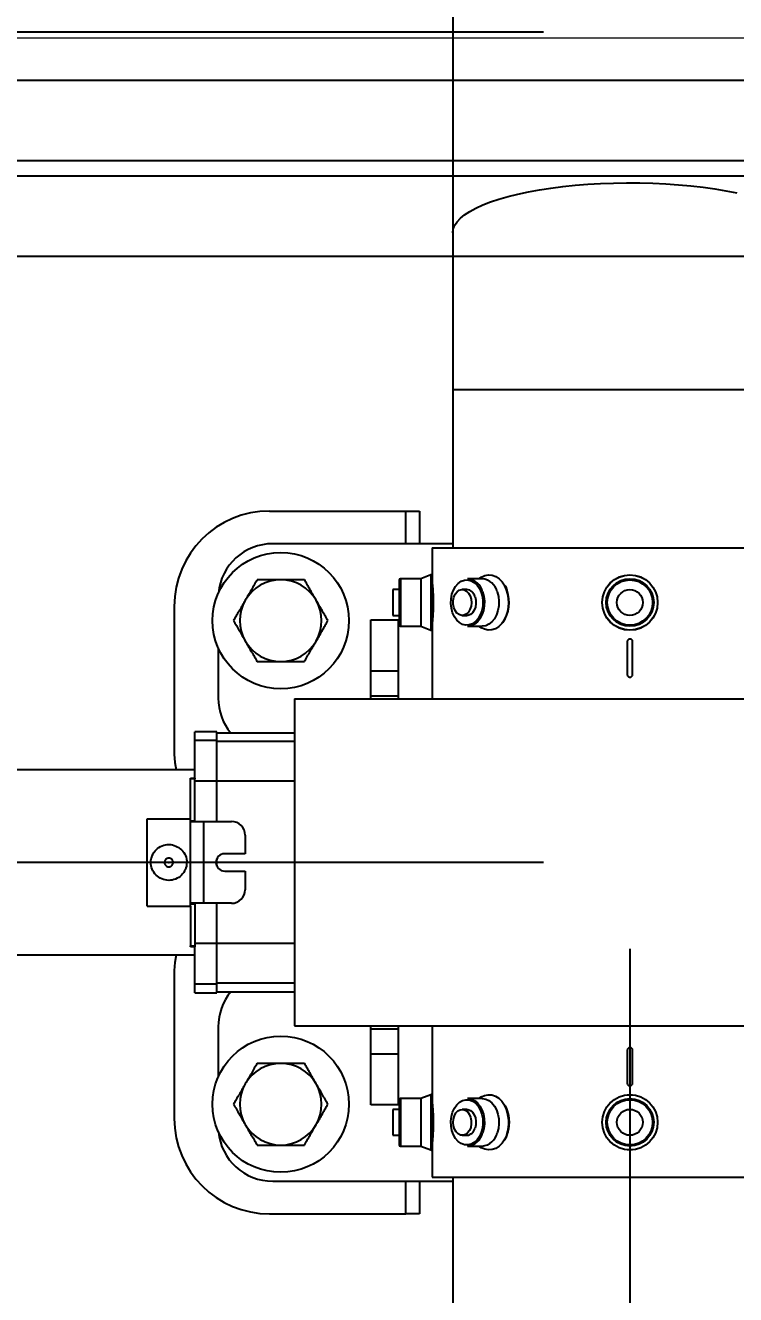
# Model space of a CAD drawing. Header units: inches. Extents: x -1851 to 6314, y -1304 to 4687.
# Drawn here: x -19.91 to -9.66, y 2788.16 to 2806.51 of the extents above; entities that cross this region are included whole.
import ezdxf

# ---------------------------------------------------------------- set-up
doc = ezdxf.new("R2010")
doc.units = ezdxf.units.IN
doc.header["$MEASUREMENT"] = 0
for name, color, linetype in [('DC FEEEDERS', 1, 'Continuous'), ('G-ANNO-DIMS', 1, 'Continuous'), ('WIRE MANAGEMENT', 4, 'Continuous')]:
    doc.layers.add(name, color=color, linetype=linetype)
doc.styles.add('NEI-A', font='arial.ttf')
doc.dimstyles.new('NEI-A', dxfattribs={"dimtxt": 0.1, "dimasz": 0.125, "dimexe": 0.0625, "dimexo": 0.0625, "dimgap": 0.0625, "dimtad": 0, "dimtih": 1, "dimtoh": 1, "dimdec": 4, "dimzin": 3, "dimdsep": 46, "dimlunit": 4, "dimtxsty": 'NEI-A', "dimcen": 0, "dimadec": 0, "dimazin": 0, "dimtfac": 0.75, "dimtdec": 4, "dimtofl": 0, "dimtmove": 0, "dimatfit": 3, "dimfxl": 1, "dimfrac": 1, "dimtolj": 1, "dimtzin": 0, "dimarcsym": 0})

# ---------------------------------------------------------------- blocks, each defined once
blk = doc.blocks.new('2.4.20_7-7_Mid Plan View')
at = {"color": 7, "linetype": 'Continuous', "lineweight": 25}
for p, q in [((-0.03397500142454746, 0.4109999872744083), (-0.03397500142454746, 0.1595000065863132)), ((0.03397500142455101, 0.1595000065863132), (0.03397500142455101, 0.4109999872744083)), ((-0.01600000075995922, 0.1771000064909458), (-0.01600000075995922, 0.1611000038683414)), ((-0.01600000075995922, 0.1771000064909458), (0.01600000075996277, 0.1771000064909458)), ((0.01600000075996277, 0.1771000064909458), (0.01600000075996277, 0.1611000038683414)), ((-0.03968627005815506, 0.1671250052750111), (-0.09399999678134918, 0.1671250052750111)), ((0.09399999678134918, 0.1671250052750111), (0.03968627005815506, 0.1671250052750111)), ((-0.0478999987244606, 0.1595000065863132), (-0.0478999987244606, 0.1515000052750111)), ((-0.0478999987244606, 0.1595000065863132), (-0.04471850395202637, 0.1595000065863132)), ((-0.04471850395202637, 0.1515000052750111), (-0.04471850395202637, 0.1595000065863132)), ((-0.04471850395202637, 0.1595000065863132), (-0.03095000050961616, 0.1595000065863132)), ((-0.03095000050961616, 0.1595000065863132), (-0.03095000050961616, 0.1611000038683414)), ((-0.03095000050961616, 0.1611000038683414), (-0.03065804205834866, 0.1611000038683414)), ((-0.03065804205834866, 0.1595000065863132), (-0.03095000050961616, 0.1595000065863132)), ((-0.03065804205834866, 0.1611000038683414), (-0.03065804205834866, 0.1595000065863132)), ((-0.01600000075995922, 0.1611000038683414), (-0.03065804205834866, 0.1611000038683414)), ((-0.01529195811599493, 0.1595000065863132), (-0.03065804205834866, 0.1595000065863132)), ((-0.02979999966919422, 0.1515000052750111), (-0.02979999966919422, 0.1595000065863132)), ((-0.01600000075995922, 0.1611000038683414), (0.01600000075996277, 0.1611000038683414)), ((-0.01529195811599493, 0.1595000065863132), (-0.01529195811599493, 0.1611000038683414)), ((-0.01499999966472387, 0.1595000065863132), (-0.01529195811599493, 0.1595000065863132)), ((-0.01499999966472387, 0.1562999971210957), (-0.01499999966472387, 0.1611000038683414)), ((0.01499999966472387, 0.1611000038683414), (0.01499999966472387, 0.1562999971210957)), ((0.01529195811599493, 0.1595000065863132), (0.01499999966472387, 0.1595000065863132)), ((0.01529195811599493, 0.1611000038683414), (0.01529195811599493, 0.1595000065863132)), ((0.01529195811599493, 0.1595000065863132), (0.03065804205834866, 0.1595000065863132)), ((0.01600000075996277, 0.1611000038683414), (0.03065804205834866, 0.1611000038683414)), ((0.02979999966919422, 0.1515000052750111), (0.02979999966919422, 0.1595000065863132)), ((0.03065804205834866, 0.1595000065863132), (0.03065804205834866, 0.1611000038683414)), ((0.03065804205834866, 0.1611000038683414), (0.03095000050961971, 0.1611000038683414)), ((0.03095000050961971, 0.1595000065863132), (0.03065804205834866, 0.1595000065863132)), ((0.03095000050961971, 0.1611000038683414), (0.03095000050961971, 0.1595000065863132)), ((0.03095000050961971, 0.1595000065863132), (0.04471850395202637, 0.1595000065863132)), ((0.04471850395202637, 0.1515000052750111), (0.04471850395202637, 0.1595000065863132)), ((0.04471850395202637, 0.1595000065863132), (0.04789999872446415, 0.1595000065863132)), ((0.04789999872446415, 0.1515000052750111), (0.04789999872446415, 0.1595000065863132)), ((-0.01499999966472387, 0.1562999971210957), (0.01499999966472387, 0.1562999971210957)), ((-0.01499999966472387, 0.146100003272295), (-0.01499999966472387, 0.1562999971210957)), ((0.01499999966472387, 0.1562999971210957), (0.01499999966472387, 0.146100003272295)), ((-0.06033629179000854, 0.1509999968111515), (-0.07883548736572266, 0.1509999968111515)), ((-0.0478999987244606, 0.1515000052750111), (-0.04471850395202637, 0.1515000052750111)), ((-0.0474999994039571, 0.1515000052750111), (-0.0474999994039571, 0.1229999996721745)), ((-0.04471850395202637, 0.1515000052750111), (-0.02979999966919422, 0.1515000052750111)), ((-0.02979999966919422, 0.1515000052750111), (-0.01499999966472387, 0.1515000052750111)), ((-0.02978809550404549, 0.1229999996721745), (-0.02978809550404549, 0.1515000052750111)), ((-0.001352774910632348, 0.1515000052750111), (0.001352774910628796, 0.1515000052750111)), ((0.01499999966472387, 0.1515000052750111), (0.02979999966919422, 0.1515000052750111)), ((0.02978809550404549, 0.1229999996721745), (0.02978809550404549, 0.1515000052750111)), ((0.02979999966919422, 0.1515000052750111), (0.04471850395202637, 0.1515000052750111)), ((0.04471850395202637, 0.1515000052750111), (0.04789999872446415, 0.1515000052750111)), ((0.04749999940395355, 0.1229999996721745), (0.04749999940395355, 0.1515000052750111)), ((0.07883548736572266, 0.1509999968111515), (0.06033629179000854, 0.1509999968111515)), ((-0.003199999919161201, 0.1486000008881092), (-0.003199999919161201, 0.1411000080406666)), ((0.003199999919164753, 0.1411000080406666), (0.003199999919164753, 0.1486000008881092)), ((-0.003199999919161201, 0.1411000080406666), (-0.009999999776482582, 0.1411000080406666)), ((0.009999999776482582, 0.1411000080406666), (0.003199999919164753, 0.1411000080406666)), ((-0.1289999932050705, 0.1321250088512897), (-0.1289999932050705, 0.08212500438094139)), ((-0.1169999986886978, 0.1310000009834766), (-0.1169999986886978, 0.06500000134110451)), ((0.1169999986886978, 0.06500000134110451), (0.1169999986886978, 0.1310000009834766)), ((0.1289999932050705, 0.1321250088512897), (0.1289999932050705, 0.08212500438094139)), ((0.05999999865889549, 0.1229999996721745), (-0.05999999865889549, 0.1229999996721745)), ((-0.05999999865889549, 0.1229999996721745), (-0.05999999865889549, -0.1229999996721745)), ((0.05999999865889549, 0.1229999996721745), (0.05999999865889549, -0.1229999996721745)), ((-0.0890041515231097, 0.08500000461935997), (-0.0890041515231097, 0.0950000025331974)), ((-0.0890041515231097, 0.0950000025331974), (-0.070210300385952, 0.0950000025331974)), ((-0.070210300385952, 0.0950000025331974), (-0.070210300385952, 0.08500000461935997)), ((-0.070210300385952, 0.0950000025331974), (-0.0612061470746994, 0.0950000025331974)), ((-0.0612061470746994, 0.08500000461935997), (-0.0612061470746994, 0.0950000025331974)), ((-0.0612061470746994, 0.0950000025331974), (-0.05999999865889549, 0.0950000025331974)), ((0.05999999865889549, 0.0950000025331974), (0.06120614707470295, 0.0950000025331974)), ((0.06120614707470295, 0.0950000025331974), (0.06120614707470295, 0.08500000461935997)), ((0.06120614707470295, 0.0950000025331974), (0.070210300385952, 0.0950000025331974)), ((0.070210300385952, 0.08500000461935997), (0.070210300385952, 0.0950000025331974)), ((0.070210300385952, 0.0950000025331974), (0.08900415152311325, 0.0950000025331974)), ((0.08900415152311325, 0.0950000025331974), (0.08900415152311325, 0.08500000461935997)), ((-0.1041174978017807, 0.08416812494397163), (-0.1041174978017807, 0.07662812992930412)), ((-0.09913524240255356, 0.08456500247120857), (-0.1037206277251244, 0.08456500247120857)), ((-0.1001551002263987, 0.08697500452399254), (-0.1001551002263987, 0.08456500247120857)), ((-0.0906554982066119, 0.08697500452399254), (-0.1001551002263987, 0.08697500452399254)), ((-0.08708997815847397, 0.08456500247120857), (-0.09913524240255356, 0.08456500247120857)), ((-0.0906554982066119, 0.08456500247120857), (-0.0906554982066119, 0.08697500452399254)), ((-0.070210300385952, 0.08500000461935997), (-0.0890041515231097, 0.08500000461935997)), ((-0.08669310063123703, 0.07662812992930412), (-0.08669310063123703, 0.08416812494397163)), ((-0.0612061470746994, 0.08500000461935997), (-0.070210300385952, 0.08500000461935997)), ((-0.05999999865889549, 0.08500000461935997), (-0.0612061470746994, 0.08500000461935997)), ((0.06120614707470295, 0.08500000461935997), (0.05999999865889549, 0.08500000461935997)), ((0.070210300385952, 0.08500000461935997), (0.06120614707470295, 0.08500000461935997)), ((0.08900415152311325, 0.08500000461935997), (0.070210300385952, 0.08500000461935997)), ((0.08669310063123703, 0.08416812494397163), (0.08669310063123703, 0.07662812992930412)), ((0.09913524240255356, 0.08456500247120857), (0.08708997815847752, 0.08456500247120857)), ((0.09065549820661545, 0.08697500452399254), (0.09065549820661545, 0.08456500247120857)), ((0.09116016328335164, 0.08697500452399254), (0.09065549820661545, 0.08697500452399254)), ((0.1001551002264023, 0.08697500452399254), (0.09116016328335164, 0.08697500452399254)), ((0.1037206277251244, 0.08456500247120857), (0.09913524240255356, 0.08456500247120857)), ((0.1001551002264023, 0.08456500247120857), (0.1001551002264023, 0.08697500452399254)), ((0.1041174978017807, 0.07662812992930412), (0.1041174978017807, 0.08416812494397163)), ((-0.1289999932050705, 0.07712500169873238), (-0.1289999932050705, 0.08212500438094139)), ((0.1289999932050705, 0.08212500438094139), (0.1289999932050705, 0.07712500169873238)), ((-0.1169999986886978, 0.07712500169873238), (-0.1289999932050705, 0.07712500169873238)), ((-0.1041174978017807, 0.07662812992930412), (-0.1055528447031975, 0.07298104837536812)), ((-0.0993132665753329, 0.07662812992930412), (-0.1041174978017807, 0.07662812992930412)), ((-0.08669310063123703, 0.07662812992930412), (-0.0993132665753329, 0.07662812992930412)), ((-0.08525775372982025, 0.07298104837536812), (-0.08669310063123703, 0.07662812992930412)), ((0.08669310063123703, 0.07662812992930412), (0.08525775372982025, 0.07298104837536812)), ((0.09931326657533646, 0.07662812992930412), (0.08669310063123703, 0.07662812992930412)), ((0.1041174978017807, 0.07662812992930412), (0.09931326657533646, 0.07662812992930412)), ((0.1055528447031975, 0.07298104837536812), (0.1041174978017807, 0.07662812992930412)), ((0.1289999932050705, 0.07712500169873238), (0.1169999986886978, 0.07712500169873238)), ((-0.1052252054214478, 0.07250000163912773), (-0.1155000030994415, 0.07250000163912773)), ((-0.1155000030994415, 0.07250000163912773), (-0.1155000030994415, -0.07250000163912773)), ((-0.09981014579534175, 0.07250000163912773), (-0.1052252054214478, 0.07250000163912773)), ((-0.08558539301156998, 0.07250000163912773), (-0.09981014579534175, 0.07250000163912773)), ((-0.05999999865889549, 0.07250000163912773), (-0.08558539301156998, 0.07250000163912773)), ((0.08558539301156998, 0.07250000163912773), (0.05999999865889549, 0.07250000163912773)), ((0.0998101457953453, 0.07250000163912773), (0.08558539301156998, 0.07250000163912773)), ((0.1052252054214442, 0.07250000163912773), (0.0998101457953453, 0.07250000163912773)), ((0.1155000030994415, 0.07250000163912773), (0.1052252054214442, 0.07250000163912773)), ((0.1155000030994415, 0.07250000163912773), (0.1155000030994415, -0.07250000163912773)), ((-0.1155000030994415, 0.06500000134110451), (-0.1736553013324738, 0.06500000134110451)), ((-0.1001551002263987, 0.06150061264634132), (-0.1001551002263987, 0.05979648604989052)), ((-0.0906554982066119, 0.05979648604989052), (-0.0906554982066119, 0.06150061264634132)), ((0.09065549820661545, 0.06150061264634132), (0.09065549820661545, 0.05979648604989052)), ((0.1001551002264023, 0.05979648604989052), (0.1001551002264023, 0.06150061264634132)), ((0.1736553013324738, 0.06500000134110451), (0.1155000030994415, 0.06500000134110451)), ((0.2310929447412491, 0.06500000134110451), (0.1736553013324738, 0.06500000134110451)), ((0.4565092921257019, 0.06500000134110451), (0.2310929447412491, 0.06500000134110451)), ((-0.1041174978017807, 0.05951585248112679), (-0.1041174978017807, 0.05418426916003227)), ((-0.08669310063123703, 0.05418426916003227), (-0.08669310063123703, 0.05951585248112679)), ((0.08669310063123703, 0.05951585248112679), (0.08669310063123703, 0.05418426916003227)), ((0.1041174978017807, 0.05418426916003227), (0.1041174978017807, 0.05951585248112679)), ((-0.1041174978017807, 0.05544749274849892), (-0.1047339290380478, 0.05442933738231659)), ((-0.08607666939496994, 0.05442933738231659), (-0.08669310063123703, 0.05544749274849892)), ((0.08669310063123703, 0.05544749274849892), (0.08607666939496994, 0.05442933738231659)), ((0.1047339290380513, 0.05442933738231659), (0.1041174978017807, 0.05544749274849892)), ((-0.0689999982714653, 0.001000001444481313), (-0.08100000023841858, 0.001000001444481313)), ((0.08100000023841858, 0.001000001444481313), (0.0689999982714653, 0.001000001444481313)), ((-0.08100000023841858, -0.0009999985340982676), (-0.0689999982714653, -0.0009999985340982676)), ((0.0689999982714653, -0.0009999985340982676), (0.08100000023841858, -0.0009999985340982676))]:
    blk.add_line(p, q, dxfattribs=at)
at = {"color": 8, "linetype": 'Continuous', "lineweight": 25}
for p, q in [((-0.04434506967663765, 0.1229999996721745), (-0.04434506967663765, 0.1515000052750111)), ((0.04434506967663765, 0.1229999996721745), (0.04434506967663765, 0.1515000052750111)), ((-0.0993132665753329, 0.08416812494397163), (-0.1041174978017807, 0.08416812494397163)), ((-0.08669310063123703, 0.08416812494397163), (-0.0993132665753329, 0.08416812494397163)), ((0.09931326657533646, 0.08416812494397163), (0.08669310063123703, 0.08416812494397163)), ((0.1041174978017807, 0.08416812494397163), (0.09931326657533646, 0.08416812494397163)), ((-0.1289999932050705, 0.08212500438094139), (-0.1169999986886978, 0.08212500438094139)), ((0.1169999986886978, 0.08212500438094139), (0.1289999932050705, 0.08212500438094139)), ((-0.09995710849761608, 0.07298104837536812), (-0.1055528447031975, 0.07298104837536812)), ((-0.08525775372982025, 0.07298104837536812), (-0.09995710849761608, 0.07298104837536812)), ((0.09995710849761963, 0.07298104837536812), (0.08525775372982025, 0.07298104837536812)), ((0.1055528447031975, 0.07298104837536812), (0.09995710849761963, 0.07298104837536812)), ((0.1736553013324738, 0.06500000134110451), (0.1736553013324738, -0.06500000134110451))]:
    blk.add_line(p, q, dxfattribs=at)
at = {"color": 7, "linetype": 'Continuous', "lineweight": 25, "flags": 128}
for points in [[(-0.03397500142454746, 0.1664638854563236), (-0.03668215498328209, 0.1669438518583775), (-0.03968627005815506, 0.1671250052750111)], [(0.03968627005815506, 0.1671250052750111), (0.03668215498328209, 0.1669438518583775), (0.03397500142455101, 0.1664638854563236)], [(-0.09913524240255356, 0.05454138666391373), (-0.1005989015102386, 0.05520458519458771), (-0.1018355712294579, 0.05606846883893013), (-0.1027912124991417, 0.05709528550505638), (-0.1034240499138832, 0.05824016034603119), (-0.1037064269185066, 0.05945305153727531), (-0.103626012802124, 0.06068095564842224), (-0.103186309337616, 0.06187019869685173), (-0.1024065315723419, 0.06296881660819054), (-0.1013207733631134, 0.06392878666520119), (-0.09997648000717163, 0.0647081546485424), (-0.09843240678310394, 0.06527285650372505), (-0.09675603359937668, 0.06559821590781212), (-0.09502062201499939, 0.06567001715302467), (-0.09330202639102936, 0.06548510864377022), (-0.09167535603046417, 0.06505158916115761), (-0.09021169692277908, 0.06438839063048363), (-0.08897502720355632, 0.0635245032608509), (-0.08801938593387604, 0.06249768659472466), (-0.08738654851913452, 0.06135281175374985), (-0.08710417151451111, 0.06013992056250572), (-0.0871845930814743, 0.05891202017664909), (-0.08762429654598236, 0.05772277340292931), (-0.08840406686067581, 0.0566241592168808), (-0.08948982506990433, 0.05566418915987015), (-0.0908341184258461, 0.05488482117652893), (-0.09237819164991024, 0.05432011559605598), (-0.09405456483364105, 0.05399475619196892), (-0.09578997641801834, 0.05392295867204666), (-0.09750857204198837, 0.05410786345601082), (-0.09913524240255356, 0.05454138666391373)], [(0.09913524240255356, 0.05454138666391373), (0.09750857204199193, 0.05410786345601082), (0.09578997641801479, 0.05392295867204666), (0.09405456483364105, 0.05399475619196892), (0.09237819164991379, 0.05432011559605598), (0.09083411842584965, 0.05488482117652893), (0.08948982506990433, 0.05566418915987015), (0.08840406686067226, 0.0566241592168808), (0.08762429654598591, 0.05772277340292931), (0.0871845930814743, 0.05891202017664909), (0.08710417151451466, 0.06013992056250572), (0.08738654851913452, 0.06135281175374985), (0.08801938593387604, 0.06249768659472466), (0.08897502720355988, 0.0635245032608509), (0.09021169692277908, 0.06438839063048363), (0.09167535603046062, 0.06505158916115761), (0.09330202639102936, 0.06548510864377022), (0.09502062201499939, 0.06567001715302467), (0.09675603359938023, 0.06559821590781212), (0.09843240678310394, 0.06527285650372505), (0.09997648000717163, 0.0647081546485424), (0.101320773363117, 0.06392878666520119), (0.1024065315723419, 0.06296881660819054), (0.103186309337616, 0.06187019869685173), (0.103626012802124, 0.06068095564842224), (0.1037064269185066, 0.05945305153727531), (0.1034240499138832, 0.05824016034603119), (0.1027912124991381, 0.05709528550505638), (0.1018355712294579, 0.05606846883893013), (0.1005989015102386, 0.05520458519458771), (0.09913524240255356, 0.05454138666391373)], [(-0.09965044260024669, 0.0630071647465229), (-0.09891819208860397, 0.0637611635029316), (-0.09792540967464447, 0.0643475092947483), (-0.09674572944641113, 0.0647227130830288), (-0.09546662867069244, 0.06485894694924355), (-0.09418297559022903, 0.06474611535668373), (-0.09298998862504959, 0.0643925704061985), (-0.0919761210680008, 0.06382454559206963), (-0.09121658653020859, 0.06308416649699211), (-0.09076771140098572, 0.06222634389996529), (-0.09066278487443924, 0.06131469830870628), (-0.09090958535671234, 0.06041683629155159), (-0.09148981422185898, 0.05959935486316681), (-0.09236043691635132, 0.05892288312315941), (-0.09345687925815582, 0.05843758583068848), (-0.09469783306121826, 0.05817946419119835), (-0.09599125385284424, 0.05816765129566193), (-0.0972412154078448, 0.05840303376317024), (-0.09835501760244725, 0.05886814743280411), (-0.09925005584955215, 0.05952849984169006), (-0.09985993802547455, 0.06033511459827423), (-0.1001394465565681, 0.06122816726565361), (-0.1000678464770317, 0.06214142963290215), (-0.09965044260024669, 0.0630071647465229)], [(0.09116016328335164, 0.05999406427145004), (0.09074275940656662, 0.0608597993850708), (0.09067115187644958, 0.06177305802702904), (0.09095066040754318, 0.06266611441969872), (0.09156054258346558, 0.06347272917628288), (0.09245558083057404, 0.06413308158516884), (0.09356938302516937, 0.0645981915295124), (0.09481934458017349, 0.06483357772231102), (0.09611276537179947, 0.0648217685520649), (0.09735371917486546, 0.06456364318728447), (0.09845016151666641, 0.06407834216952324), (0.0993207842111623, 0.06340187415480614), (0.09990101307630539, 0.06258439272642136), (0.1001478135585785, 0.06168653070926666), (0.100042887032032, 0.06077488139271736), (0.09959401190280914, 0.05991705879569054), (0.09883447736502049, 0.05917667970061302), (0.09782061725854874, 0.05860865488648415), (0.09662762284279225, 0.05825511366128922), (0.09534396976232529, 0.0581422783434391), (0.0940648764371872, 0.05827851220965385), (0.09288518875837326, 0.05865371972322464), (0.09189240634441731, 0.05924006178975105), (0.09116016328335164, 0.05999406427145004)], [(-0.08669310063123703, 0.05951585248112679), (-0.08669346570968628, 0.05945967882871628), (-0.08688778430223465, 0.05822078883647919), (-0.08743081986904144, 0.0570349209010601), (-0.08830032497644424, 0.05595061928033829), (-0.08946071565151215, 0.05501228198409081), (-0.09086447209119797, 0.0542583204805851), (-0.09245413541793823, 0.05371960252523422), (-0.09416461735963821, 0.05341818556189537), (-0.09592588990926743, 0.05336640402674675), (-0.09766585379838943, 0.05356638506054878), (-0.0993132665753329, 0.05400993674993515)], [(-0.0906554982066119, 0.05979648604989052), (-0.09069178253412247, 0.05938215553760529), (-0.09102465957403183, 0.05849829688668251), (-0.09168243408203125, 0.05771071836352348), (-0.09261631220579147, 0.05707783624529839), (-0.0937570333480835, 0.05664657801389694), (-0.09502000361680984, 0.05644894018769264), (-0.0963115468621254, 0.05649957060813904), (-0.0975358858704567, 0.05679471790790558)], [(0.09931326657533646, 0.05400993674993515), (0.09766585379838943, 0.05356638506054878), (0.09592588990927098, 0.05336640402674675), (0.09416461735963821, 0.05341818556189537), (0.09245413541793823, 0.05371960252523422), (0.09086447209119797, 0.0542583204805851), (0.0894607156515157, 0.05501228198409081), (0.0883003249764478, 0.05595061928033829), (0.08743081986904144, 0.0570349209010601), (0.08688778430223465, 0.05822078883647919), (0.08669346570968628, 0.05945967882871628), (0.08669310063123703, 0.05951585248112679)], [(0.09753588587046025, 0.05679471790790558), (0.0963115468621254, 0.05649957060813904), (0.09502000361680984, 0.05644894018769264), (0.0937570333480835, 0.05664657801389694), (0.09261631220579147, 0.05707783624529839), (0.09168243408203125, 0.05771071836352348), (0.09102465957403183, 0.05849829688668251), (0.09069178253412602, 0.05938215553760529), (0.09065549820661545, 0.05979648604989052)], [(-0.1019792854785919, 0.04613934457302094), (-0.1030018031597137, 0.04684798792004585), (-0.1041378006339073, 0.04795053228735924), (-0.1049581915140152, 0.04918517172336578), (-0.1054333075881004, 0.05050728470087051), (-0.1055459901690483, 0.05186908319592476), (-0.1052921563386917, 0.05322135239839554), (-0.1047339290380478, 0.05442933738231659)], [(-0.08669310063123703, 0.05418426916003227), (-0.08669346570968628, 0.05412809178233147), (-0.08688778430223465, 0.05288920179009438), (-0.08743081986904144, 0.05170333385467529), (-0.08830032497644424, 0.05061903595924377), (-0.08946071565151215, 0.04968069493770599), (-0.09086447209119797, 0.04892673343420029), (-0.09245413541793823, 0.04838801920413971), (-0.09416461735963821, 0.04808659851551056), (-0.09592588990926743, 0.04803482070565224), (-0.09766585379838943, 0.04823480173945427), (-0.0993132665753329, 0.04867835342884064)], [(-0.08607666939496994, 0.05442933738231659), (-0.0855703204870224, 0.05337256193161011), (-0.0852750837802887, 0.05202449858188629), (-0.08534597605466843, 0.05066129192709923), (-0.08578044176101685, 0.04933220520615578), (-0.08656277507543564, 0.0480852797627449), (-0.08766470104455948, 0.0469655767083168), (-0.08904638886451721, 0.04601357132196426), (-0.0893268808722496, 0.04585972428321838)], [(0.08911394327878952, 0.04597549885511398), (0.08904638886451721, 0.04601357132196426), (0.08766470104455948, 0.0469655767083168), (0.08656277507543564, 0.0480852797627449), (0.08578044176101685, 0.04933220520615578), (0.08534597605466843, 0.05066129192709923), (0.0852750837802887, 0.05202449858188629), (0.0855703204870224, 0.05337256193161011), (0.08607666939496994, 0.05442933738231659)], [(0.09931326657533646, 0.04867835342884064), (0.09766585379838943, 0.04823480173945427), (0.09592588990927098, 0.04803482070565224), (0.09416461735963821, 0.04808659851551056), (0.09245413541793823, 0.04838801920413971), (0.09086447209119797, 0.04892673343420029), (0.0894607156515157, 0.04968069493770599), (0.0883003249764478, 0.05061903595924377), (0.08743081986904144, 0.05170333385467529), (0.08688778430223465, 0.05288920179009438), (0.08669346570968628, 0.05412809178233147), (0.08669310063123703, 0.05418426916003227)], [(0.1047339290380513, 0.05442933738231659), (0.1052921563386917, 0.05322135239839554), (0.1055459901690483, 0.05186908319592476), (0.1054333075881004, 0.05050728470087051), (0.1049581915140152, 0.04918517172336578), (0.1041378006339073, 0.04795053228735924), (0.1030018031597137, 0.04684798792004585), (0.1015912443399429, 0.04591739177703857), (0.1015697494149208, 0.04590573534369469)]]:
    blk.add_lwpolyline(points, dxfattribs=at)
at = {"color": 8, "linetype": 'Continuous', "lineweight": 25, "flags": 128}
for points in [[(0.2310929447412491, 0.06500000134110451), (0.232449859380722, 0.0648224987089634), (0.2337993532419169, 0.06429095938801765), (0.2351340800523758, 0.06340828165411949), (0.2364467233419418, 0.06217928975820541), (0.237730130553242, 0.06061069667339325), (0.2389772832393646, 0.05871107056736946), (0.2401813864707947, 0.05649078264832497), (0.2413358390331268, 0.05396196246147156), (0.2424343526363373, 0.05113842338323593), (0.2434709370136261, 0.04803558066487312), (0.2444398999214137, 0.04467038437724113), (0.2453359663486481, 0.04106121510267258), (0.246154248714447, 0.03722778707742691), (0.2468902766704559, 0.03319102898240089), (0.2475400120019913, 0.02897299453616142), (0.2480999231338501, 0.02459671907126904), (0.2485669553279877, 0.02008610591292381), (0.2489385455846786, 0.01546578947454691), (0.2492126673459971, 0.01076100300997496), (0.2493878304958344, 0.005997444968670607), (0.2494630664587021, 0.001201130275148898), (0.2494379729032481, -0.003601744305342436), (0.2493126839399338, -0.008384947665035725), (0.2490878999233246, -0.01312235556542873), (0.2487648129463196, -0.01778809353709221), (0.2483452260494232, -0.02235667780041695), (0.247831404209137, -0.02680316008627415), (0.2472261637449265, -0.03110324963927269), (0.2465327978134155, -0.03523346781730652), (0.2457551211118698, -0.0391712486743927)], [(-0.09995710849761608, 0.04519237205386162), (-0.1015912443399394, 0.04591739177703857), (-0.1019792854785919, 0.04613934457302094)]]:
    blk.add_lwpolyline(points, dxfattribs=at)
at = {"color": 7, "linetype": 'Continuous', "lineweight": 25}
for centre, radius in [((-0.08874999999999744, 0.1280500014364634), 0.02500000000000111), ((0.08874999999999744, 0.1280500014364634), 0.0249999999999977), ((-0.09540530000000302, 1.436461616322049e-09), 0.01017200405413185), ((-0.09540530000000302, 1.436461616322049e-09), 0.01014754331104692), ((0.09540530000000302, 1.436461616322049e-09), 0.01017200405413185), ((0.09540530000000302, 1.436461616322049e-09), 0.01014754331104692), ((-0.09540530000000302, 1.436461616322049e-09), 0.008712200000001977), ((-0.09540530000000302, 1.436461616322049e-09), 0.008315324999997379), ((-0.09540530000000302, 1.436461616322049e-09), 0.004749800000000757), ((0.09540530000000302, 1.436461616322049e-09), 0.008712200000000446), ((0.09540530000000302, 1.436461616322049e-09), 0.008315324999997379), ((0.09540530000000302, 1.436461616322049e-09), 0.004749800000002276)]:
    blk.add_circle(centre, radius, dxfattribs=at)
for centre, radius, start, end in [((-0.09399999999999764, 0.1321250014364637), 0.03500000000000224, 90, 180), ((0.0940000000000012, 0.1321250014364637), 0.03500000000000224, 0, 90), ((-0.09700000000000131, 0.1310000014364618), 0.01999999999999989, 95.34639368626722, 180), ((-0.06033629251585992, 0.1310000014364618), 0.01999999999999884, 50.07273495732825, 90), ((0, 0.1486000014364492), 0.003200000000000497, 0, 180), ((0.06033629251585992, 0.1310000014364618), 0.01999999999999884, 90, 129.9272650426718), ((0.09700000000000131, 0.1310000014364618), 0.02000000000000118, 0, 84.6536063140072), ((-0.01000000000000156, 0.1461000014364515), 0.005000000000002268, 180, 270), ((0.00999999999999801, 0.1461000014364515), 0.004999999999998858, 270, 0), ((-0.08874999999999744, 0.1280500014364634), 0.01500000000000339, 120.0000000000173, 180), ((-0.08874999999999744, 0.1280500014364634), 0.01499999999999996, 60.0000000000072, 120.0000000000173), ((-0.08874999999999744, 0.1280500014364634), 0.01499999999999657, 0, 60.0000000000072), ((0.08874999999999744, 0.1280500014364634), 0.01499999999999826, 120.0000000000019, 180), ((0.08874999999999744, 0.1280500014364634), 0.01499999999999996, 59.99999999998276, 120.0000000000019), ((0.08874999999999744, 0.1280500014364634), 0.01500000000000339, 0, 59.99999999998276), ((-0.08874999999999744, 0.1280500014364634), 0.01500000000000339, 180, 239.9999999999951), ((-0.08874999999999744, 0.1280500014364634), 0.01499999999999951, 299.9999999999881, 0), ((0.08874999999999744, 0.1280500014364634), 0.01500000000000121, 180, 240.0000000000043), ((0.08874999999999744, 0.1280500014364634), 0.01500000000000339, 300.0000000000059, 0), ((-0.08874999999999744, 0.1280500014364634), 0.01500000000000292, 239.9999999999951, 299.9999999999881), ((0.08874999999999744, 0.1280500014364634), 0.01500000000000292, 240.0000000000043, 300.0000000000059), ((-0.1037206250000011, 0.08416812643645244), 0.0003968750000024097, 90, 180), ((-0.08708997500000137, 0.08416812643645244), 0.0003968750000024097, 0, 90), ((0.08708997500000137, 0.08416812643645244), 0.0003968750000024097, 90, 180), ((0.1037206250000011, 0.08416812643645244), 0.0003968750000024097, 0, 90), ((-0.1052252046405435, 0.07285210085004223), 0.0003520994135855626, 158.5174072198548, 270), ((-0.08558539535945542, 0.07285210085004223), 0.0003520994135855626, 270, 21.48259278014519), ((0.08558539535945187, 0.07285210085004223), 0.0003520994135855626, 158.5174072198548, 270), ((0.1052252046405471, 0.07285210085004223), 0.0003520994135855626, 270, 21.48259278014519), ((-0.09785468220351135, 0.06013157955905513), 0.006293010333094986, 185.6149749249601, 256.5981990391708), ((-0.09683699717640337, 0.0600481294803501), 0.00332763163022971, 184.3369837298257, 257.8761323042899), ((0.09676103276326131, 0.0601144127747375), 0.00340892524803975, 283.1382393070431, 354.6486446588469), ((0.09785468220351135, 0.06013157955905513), 0.006293010333098047, 283.4018009608686, 354.3850250750669), ((-0.0978546868597654, 0.05479999217513409), 0.006293005301661665, 185.6149422593821, 256.5982317047075), ((0.0978546868597654, 0.05479999217513409), 0.006293005301665059, 283.4017682953251, 354.3850577406171), ((0.09542707549593032, 0.0568597033665128), 0.01258813893416591, 234.5076321907676, 290.3766774484508)]:
    blk.add_arc(centre, radius, start, end, dxfattribs=at)
at = {"color": 8, "linetype": 'Continuous', "lineweight": 25}
for centre, radius, start, end in [((-0.09542407761024307, 0.05798381657356799), 0.01357090350445357, 250.486696296253, 296.6977881489009), ((0.09540844789305325, 0.05783187559367775), 0.01342365291958913, 242.0363401372502, 297.321852671952)]:
    blk.add_arc(centre, radius, start, end, dxfattribs=at)
at = {"color": 7, "linetype": 'Continuous', "lineweight": 25}
for points, knots in [([(0.005452623125169254, 0.1654227711260319), (0.005851778641439154, 0.1661910519489425), (0.006650176158405685, 0.1677277800570209), (0.006614051604930893, 0.170392290816153), (0.005631208409479171, 0.172820743887371), (0.003774488038338575, 0.1746935057706764), (0.001347632301108348, 0.1757121517877636), (-0.001285666559063259, 0.175724241869176), (-0.003723060357977204, 0.1747282919167503), (-0.005592896478610498, 0.1728747275260218), (-0.006612258456513587, 0.1704474154007016), (-0.006624316114070439, 0.1678146097279409), (-0.00562823141072144, 0.1653770992610077), (-0.003775850174967843, 0.163507524129443), (-0.001344716250727629, 0.1624858983044248), (0.00127579366102637, 0.1624826113542497), (0.00376212485523908, 0.1634466392369802), (0.004889108867391911, 0.1647640431553725), (0.005452623125169254, 0.1654227711260319)], [0, 0, 0, 0, 0.06246204044564338, 0.1249376144462669, 0.1874411340043573, 0.2499424933125915, 0.3124450926495643, 0.37494504179957, 0.4374517332638558, 0.499947500610626, 0.5624380646845135, 0.6249340842959263, 0.6874379137095962, 0.7499346187165182, 0.8124314033136075, 0.8749387600029584, 0.937466910734328, 1, 1, 1, 1]), ([(4.279219137970358e-05, 0.1706935651600361), (0.0001111198788485979, 0.17068874919579), (0.0003572175164414659, 0.1706714034100685), (0.0007769638667198819, 0.1705275575981489), (0.001222307911923792, 0.1701762633296369), (0.001521065162911839, 0.1696787857545132), (0.001633152139568494, 0.1690888548262137), (0.00151546764721644, 0.1685012971365154), (0.001223842188984747, 0.1680355433545913), (0.0008402230468007588, 0.1677216221128788), (0.0004222305632524126, 0.1675395248591656), (-5.130995092272883e-05, 0.1674830670762049), (-0.0005315287893701282, 0.1675712677153456), (-0.000988025415974647, 0.1678117001049486), (-0.001330091599271555, 0.1681781917674243), (-0.001553203092708344, 0.1686393594394247), (-0.001624529770619887, 0.1691597523169719), (-0.001504552193619446, 0.1697233059179553), (-0.001216388528526124, 0.1701751147586208), (-0.0008121603514084086, 0.1704945055899429), (-0.0003950567944528416, 0.1706737042816258), (-9.00464475392937e-05, 0.1706875395846907), (4.279219137970358e-05, 0.1706935651600361)], [0, 0, 0, 0, 0.02059698266253337, 0.07418469675403966, 0.1304590556172203, 0.1879858682437261, 0.2450221603639025, 0.3073380656448958, 0.3637093993569153, 0.4068823771793846, 0.454755310796592, 0.4989006469835635, 0.5485014465219887, 0.5993847677326763, 0.6515867368087446, 0.6964888592428657, 0.7517385294497623, 0.8063149345792855, 0.8667787072963682, 0.9085982622037645, 0.9601925555429164, 1, 1, 1, 1]), ([(-2.685123718038085e-06, 0.1691976375877857), (-7.144256997548837e-06, 0.1691973780519049), (-2.446958906432428e-05, 0.1691963696618757), (-4.906652991465421e-05, 0.1691836758980685), (-7.598959012966588e-05, 0.169165111050404), (-9.159360503119274e-05, 0.1691364053934876), (-9.903084764673054e-05, 0.1691042501786626), (-9.416640288506528e-05, 0.1690710226128829), (-8.100892294748974e-05, 0.1690445914074985), (-6.159716363640655e-05, 0.169020905420183), (-3.141499637138168e-05, 0.1690080976352988), (-3.306421952231631e-06, 0.1690008163383254), (2.667835163805421e-05, 0.1690048515133356), (5.064782785169086e-05, 0.1690167690691169), (7.61392701527086e-05, 0.1690346638050357), (9.1207342951094e-05, 0.1690655313148568), (0.0001012214953632906, 0.1690984913312263), (9.089149486030124e-05, 0.1691369442492032), (7.552794057730239e-05, 0.1691652146269007), (4.601815562210732e-05, 0.1691881142646707), (2.026215948092158e-05, 0.1691957739699319), (1.923333396547378e-06, 0.1691972633211378), (-2.685123718038085e-06, 0.1691976375877857)], [0, 0, 0, 0, 0.02194302033740615, 0.08525650395154905, 0.1327858449777461, 0.1812683554374516, 0.2422995620214546, 0.293051781160797, 0.3434536787709621, 0.386928451016303, 0.4407810816310928, 0.5019370629542548, 0.5276578839659102, 0.5883294501684666, 0.6326495324256203, 0.6778396031848055, 0.75519814242379, 0.7952392032967749, 0.8714575387694986, 0.9090728613285414, 0.9771504556996214, 1, 1, 1, 1]), ([(-0.08874999731779099, 0.1453705169260502), (-0.089968029099321, 0.1446672803140245), (-0.09242641934368834, 0.143247916671271), (-0.0949677781292877, 0.1417806729726578), (-0.09624999761581421, 0.14104038849473)], [0, 0, 0, 0, 0.4954590851973952, 1, 1, 1, 1]), ([(-0.08124999701976421, 0.14104038849473), (-0.08142780673404104, 0.1411430439549122), (-0.08277410500486226, 0.1419203067109152), (-0.08531239594985607, 0.1433858220941602), (-0.08759715198918272, 0.1447049231236406), (-0.08874999731779099, 0.1453705169260502)], [0, 0, 0, 0, 0.07010324001239555, 0.5307914204467266, 1, 1, 1, 1]), ([(0.08874999731779099, 0.1453705169260502), (0.08753196553625742, 0.1446672803140245), (0.08507357529189008, 0.143247916671271), (0.08253221650629428, 0.1417806729726578), (0.08124999701976776, 0.14104038849473)], [0, 0, 0, 0, 0.4954590851973952, 1, 1, 1, 1]), ([(0.09624999761581421, 0.14104038849473), (0.09607219043993354, 0.1411430440494712), (0.09472589729675818, 0.1419203156573303), (0.09218759818677924, 0.1433858171066618), (0.08990284187695607, 0.1447049217986489), (0.08874999731779099, 0.1453705169260502)], [0, 0, 0, 0, 0.07010250600724131, 0.5307914187954621, 1, 1, 1, 1]), ([(-0.09624999761581421, 0.14104038849473), (-0.09642780717636157, 0.1409377278023101), (-0.0977740901516313, 0.1401604335893296), (-0.1003123980500895, 0.1386949471896912), (-0.1025971537578059, 0.1373758508958929), (-0.1037499979138374, 0.1367102600634098)], [0, 0, 0, 0, 0.07010408630558829, 0.5307922566091333, 1, 1, 1, 1]), ([(-0.07374999672174809, 0.1367102600634098), (-0.0749680295519255, 0.137413489874973), (-0.07742642605996153, 0.1388328421865594), (-0.07996777857361437, 0.1403000971213544), (-0.08124999701976421, 0.14104038849473)], [0, 0, 0, 0, 0.4954582493907648, 1, 1, 1, 1]), ([(0.08124999701976776, 0.14104038849473), (0.08107218999761301, 0.140937727707751), (0.07972591215027336, 0.1401604246428008), (0.07718759608646053, 0.1386949521772181), (0.0749028401083045, 0.1373758522208846), (0.07374999672174454, 0.1367102600634098)], [0, 0, 0, 0, 0.07010335230871075, 0.5307922549620386, 1, 1, 1, 1]), ([(0.1037499979138374, 0.1367102600634098), (0.1025319650836565, 0.137413489874973), (0.1000735685756204, 0.1388328421865594), (0.0975322160619676, 0.1403000971213544), (0.09624999761581421, 0.14104038849473)], [0, 0, 0, 0, 0.4954582493907648, 1, 1, 1, 1]), ([(-0.1037499979138374, 0.1367102600634098), (-0.1037499979138374, 0.1360871813571407), (-0.1037499979138374, 0.1343701860059809), (-0.1037499979138374, 0.1314841564942242), (-0.1037499979138374, 0.1291996631586869), (-0.1037499979138374, 0.1280500032007694)], [0, 0, 0, 0, 0.2205429081469996, 0.6077420785194844, 1, 1, 1, 1]), ([(-0.07374999672174809, 0.1280500032007694), (-0.07374999672174809, 0.129183858720296), (-0.07374999672174809, 0.1314683438836539), (-0.07374999672174809, 0.1343549517380609), (-0.07374999672174809, 0.1360871821217131), (-0.07374999672174809, 0.1367102600634098)], [0, 0, 0, 0, 0.3868674114230533, 0.7794580935234123, 1, 1, 1, 1]), ([(0.07374999672174454, 0.1367102600634098), (0.07374999672174454, 0.1360871813571407), (0.07374999672174454, 0.1343701860059809), (0.07374999672174454, 0.1314841564942242), (0.07374999672174454, 0.1291996631586869), (0.07374999672174454, 0.1280500032007694)], [0, 0, 0, 0, 0.2205429081469996, 0.6077420785194844, 1, 1, 1, 1]), ([(0.1037499979138374, 0.1280500032007694), (0.1037499979138374, 0.129183858720296), (0.1037499979138374, 0.1314683438836539), (0.1037499979138374, 0.1343549517380609), (0.1037499979138374, 0.1360871821217131), (0.1037499979138374, 0.1367102600634098)], [0, 0, 0, 0, 0.3868674114230533, 0.7794580935234123, 1, 1, 1, 1]), ([(-0.1037499979138374, 0.1280500032007694), (-0.1037499979138374, 0.1273487016556771), (-0.1037499979138374, 0.1255392240047684), (-0.1037499979138374, 0.1226284782739526), (-0.1037499979138374, 0.1204732921309528), (-0.1037499979138374, 0.119389746338129)], [0, 0, 0, 0, 0.23935491457195, 0.6175765212464365, 1, 1, 1, 1]), ([(-0.07374999672174809, 0.119389746338129), (-0.07374999672174809, 0.120462262591019), (-0.07374999672174809, 0.1226173109406261), (-0.07374999672174809, 0.1255278893214324), (-0.07374999672174809, 0.1273487003292075), (-0.07374999672174809, 0.1280500032007694)], [0, 0, 0, 0, 0.3785545642829246, 0.7606443135920916, 1, 1, 1, 1]), ([(0.07374999672174454, 0.1280500032007694), (0.07374999672174454, 0.1273487016556771), (0.07374999672174454, 0.1255392240047684), (0.07374999672174454, 0.1226284782739526), (0.07374999672174454, 0.1204732921309528), (0.07374999672174454, 0.119389746338129)], [0, 0, 0, 0, 0.23935491457195, 0.6175765212464365, 1, 1, 1, 1]), ([(0.1037499979138374, 0.119389746338129), (0.1037499979138374, 0.120462262591019), (0.1037499979138374, 0.1226173109406261), (0.1037499979138374, 0.1255278893214324), (0.1037499979138374, 0.1273487003292075), (0.1037499979138374, 0.1280500032007694)], [0, 0, 0, 0, 0.3785545642829246, 0.7606443135920916, 1, 1, 1, 1]), ([(-0.1037499979138374, 0.119389746338129), (-0.10253196508366, 0.1186865165265658), (-0.1000735685756204, 0.1172671642149794), (-0.0975322160619676, 0.1157999092801845), (-0.09624999761581421, 0.1150596179068089)], [0, 0, 0, 0, 0.4954582493907648, 1, 1, 1, 1]), ([(-0.08124999701976421, 0.1150596179068089), (-0.08107218992075005, 0.1151622760776547), (-0.07972590442546235, 0.1159395634141731), (-0.07718759683860199, 0.1174050503714739), (-0.07490284069460529, 0.1187241526956484), (-0.07374999672174809, 0.119389746338129)], [0, 0, 0, 0, 0.0701029291544454, 0.5307918368772606, 1, 1, 1, 1]), ([(0.07374999672174454, 0.119389746338129), (0.0749680295519255, 0.1186865165265658), (0.07742642605996153, 0.1172671642149794), (0.07996777857361437, 0.1157999092801845), (0.08124999701976776, 0.1150596179068089)], [0, 0, 0, 0, 0.4954582493907648, 1, 1, 1, 1]), ([(0.09624999761581421, 0.1150596179068089), (0.09642780725322453, 0.1151622759830957), (0.09777409787629665, 0.1159395544677011), (0.1003123972979907, 0.1174050553590007), (0.1025971531715193, 0.1187241540206685), (0.1037499979138374, 0.119389746338129)], [0, 0, 0, 0, 0.07010366315546128, 0.5307918385264402, 1, 1, 1, 1]), ([(-0.09624999761581421, 0.1150596179068089), (-0.09607219053172855, 0.1149569597096729), (-0.09472590621957977, 0.1141796727920905), (-0.0921875950794444, 0.1127141945902679), (-0.0899028408484348, 0.1113950913385224), (-0.08874999731779099, 0.1107294969260693)], [0, 0, 0, 0, 0.07010295873008582, 0.5307916389235933, 1, 1, 1, 1]), ([(-0.08874999731779099, 0.1107294969260693), (-0.08753196475029057, 0.1114327271901345), (-0.08507356981127145, 0.1128520798152692), (-0.08253221572653047, 0.1143193294930143), (-0.08124999701976421, 0.1150596179068089)], [0, 0, 0, 0, 0.4954584587560446, 1, 1, 1, 1]), ([(0.08124999701976776, 0.1150596179068089), (0.08142780664224603, 0.1149569598042319), (0.08277409608217212, 0.1141796817385625), (0.08531239905715182, 0.112714189602741), (0.08759715301768978, 0.1113950900135308), (0.08874999731779099, 0.1107294969260693)], [0, 0, 0, 0, 0.07010369273145818, 0.5307916405724602, 1, 1, 1, 1]), ([(0.08874999731779099, 0.1107294969260693), (0.0899680298852914, 0.1114327271901345), (0.09242642482430696, 0.1128520798152692), (0.0949677789090515, 0.1143193294930143), (0.09624999761581421, 0.1150596179068089)], [0, 0, 0, 0, 0.4954584587560446, 1, 1, 1, 1]), ([(-0.08824720233678818, 0.07249089702963829), (-0.08822185890056389, 0.07249340316116104), (-0.0881219053089417, 0.07250328725280042), (-0.08878691572409281, 0.07243688740703647), (-0.09017376166454838, 0.07231934785971816), (-0.09220712493417693, 0.07219571334178454), (-0.09458902724342622, 0.07212712496402673), (-0.09706125268509425, 0.07214201716956836), (-0.09934649828681685, 0.0722342477619975), (-0.1011770642796321, 0.07236154618217938), (-0.1024185329747347, 0.07247565577850423), (-0.1025742943099068, 0.07249168634129433), (-0.1026517599821091, 0.07249965891242027)], [0, 0, 0, 0, 0.03628164461830906, 0.1430934880978086, 0.2500932027797911, 0.3575633118790538, 0.4650484023489431, 0.5720679440880536, 0.6788693516060003, 0.7860366152013861, 0.8935883708837127, 1, 1, 1, 1]), ([(0.1025634035468102, 0.07249089702963829), (0.1025887471121862, 0.0724934031597968), (0.102688701276886, 0.07250328725243094), (0.1020236804408476, 0.07243688743002963), (0.1006368379389073, 0.07231934805730589), (0.09860347977715378, 0.07219571315960138), (0.09622157603568837, 0.07212712496774998), (0.09374934801756396, 0.07214201707361667), (0.09146410069686439, 0.07223424777453147), (0.08963353290473819, 0.0723615460707947), (0.08839207458052556, 0.07247565585123539), (0.08823631216720784, 0.07249168636150216), (0.08815884590148926, 0.07249965891242027)], [0, 0, 0, 0, 0.03628164486829381, 0.1430935802744332, 0.2500932956936562, 0.3575631379060579, 0.465048229116532, 0.5720680994582222, 0.678869507712043, 0.7860367720458238, 0.8935883701505241, 1, 1, 1, 1]), ([(-0.1019265279173851, 0.04594354331493378), (-0.1017721931969433, 0.04584102873872098), (-0.1011787862035725, 0.04544686684002386), (-0.1004598533136054, 0.04517648911289029), (-0.09992790222167969, 0.04497643187642097)], [0, 0, 0, 0, 0.2600824091467521, 1, 1, 1, 1]), ([(-0.09992790222167969, 0.04497643187642097), (-0.09964101798934166, 0.04488171535410856), (-0.09881098400630961, 0.0446076747362838), (-0.09734509920835777, 0.04431496909617749), (-0.09555354679956807, 0.04418115015425883), (-0.09375257637711698, 0.0442753083960099), (-0.09200980893945498, 0.04460052410291837), (-0.09052531931922303, 0.0450588936930103), (-0.08971477093225744, 0.04548618734870047), (-0.08938801288604736, 0.04565844312310219)], [0, 0, 0, 0, 0.08505656027133832, 0.2460917246305773, 0.4072495183900423, 0.5684333086330265, 0.729682312169796, 0.891026271901616, 1, 1, 1, 1]), ([(0.09992790222167969, 0.04497643187642097), (0.1002099392764073, 0.04507980135912248), (0.1007734815761303, 0.04528634541082965), (0.1012680092868692, 0.04557025768062317), (0.101515039801594, 0.04571207985281944)], [0, 0, 0, 0, 0.5004718454363367, 0.9999999999999999, 0.9999999999999999, 0.9999999999999999, 0.9999999999999999]), ([(-0.08100000023841858, 0.001000001444481313), (-0.0810035415234438, 0.0009999891130689775), (-0.08111899073170292, 0.0009995870981356347), (-0.0813477548327981, 0.0009579889637336692), (-0.08164497230347223, 0.0007890400805194986), (-0.08186987714030991, 0.0005311683671038736), (-0.08198077921868929, 0.0002524329560458227), (-0.08201189213657756, -4.167117023712308e-05), (-0.08196174826125002, -0.0003373537770414714), (-0.08179581217812881, -0.0006368855008531682), (-0.08154034924650233, -0.0008630819770871767), (-0.08125959378214986, -0.0009829213413468096), (-0.08107374744405149, -0.000995147122068829), (-0.08100000023841858, -0.0009999985340982676)], [0, 0, 0, 0, 0.003396628534244546, 0.1107332711234505, 0.2180686427057041, 0.32541212819349, 0.4327604257574915, 0.5000098506968261, 0.6073476253643901, 0.7146860605405657, 0.8220294982288433, 0.9293780694092543, 1, 1, 1, 1]), ([(-0.0689999982714653, -0.0009999985340982676), (-0.06896135406855208, -0.000998619830681946), (-0.06881079503756737, -0.000993248358696519), (-0.06855348634546132, -0.0009154877516834858), (-0.06827559154801577, -0.0007170090575243648), (-0.06807910678561058, -0.0004365777149075711), (-0.06798650736828193, -0.000107179326022333), (-0.06800815187751041, 0.0002342188415411783), (-0.06814161221654302, 0.0005497533635434593), (-0.06837182830442501, 0.0008011910249194898), (-0.06866978499451548, 0.000968517303022054), (-0.06889109869754506, 0.000989618428917538), (-0.0689999982714653, 0.001000001444481313)], [0, 0, 0, 0, 0.0370707986529747, 0.1444289984581651, 0.2517897504668393, 0.359159693951114, 0.4665299140244646, 0.5738911579345879, 0.6812483939319046, 0.7886134900533504, 0.89598519860433, 1, 1, 1, 1]), ([(0.0689999982714653, 0.001000001444481313), (0.06899645698642587, 0.0009999891130973992), (0.06888100777763384, 0.0009995870981924782), (0.0686522437774002, 0.0009579889512565387), (0.06835502585377284, 0.000789040124402618), (0.06813012267996399, 0.0005311682040485266), (0.06801921527256383, 0.0002524337159854895), (0.06798811772502233, -4.167205011640362e-05), (0.0680382581657426, -0.0003373513040116904), (0.06820418540072026, -0.000636887586068724), (0.06845964976279362, -0.0008630816325023716), (0.06874040465124409, -0.000982921394125924), (0.06892625104410754, -0.00099514713704707), (0.0689999982714653, -0.0009999985340982676)], [0, 0, 0, 0, 0.003396633306580601, 0.1107334267060751, 0.2180689490968316, 0.3254125854045204, 0.432761033795186, 0.5000103027022439, 0.6073482281816871, 0.7146856596683517, 0.8220292481764652, 0.9293779701839247, 1, 1, 1, 1]), ([(0.08100000023841858, -0.0009999985340982676), (0.08103864693704921, -0.000998619997062633), (0.0811892061275934, -0.0009932495145790199), (0.08144651471693365, -0.0009154861333513509), (0.08172440553709137, -0.0007170068031996379), (0.0819209026666563, -0.0004365815773326176), (0.08201348819955712, -0.0001071776156038595), (0.08199184737770082, 0.0002342185036638966), (0.08185838621051289, 0.0005497536880341158), (0.08162817128941313, 0.0008011884285679116), (0.08133021717667788, 0.0009685200658964277), (0.08110890258128123, 0.0009896191912162067), (0.08100000023841858, 0.001000001444481313)], [0, 0, 0, 0, 0.03707313740356141, 0.1444289358789405, 0.2517895730668619, 0.3591607692992387, 0.4665302298001414, 0.5738913588889857, 0.6812484800693102, 0.788613461365357, 0.8959829591666375, 1, 1, 1, 1])]:
    blk.add_open_spline(points, degree=3, knots=knots, dxfattribs=at)
blk = doc.blocks.new('*D96')
at = {"layer": 'Defpoints', "color": 0, "transparency": 16777216}
for p in [(-11.1863520649531, 2806.409055329793), (-32.51141848170548, 2794.409055329794), (-11.18635206495287, 2794.409055329794)]:
    blk.add_point(p, dxfattribs=at)
at = {"layer": 'G-ANNO-DIMS', "color": 0, "lineweight": -2, "transparency": 16777216}
for p, q in [((-12.4363520649531, 2806.409055329793), (-33.76141848170549, 2806.409055329793)), ((-32.51141848170549, 2803.909055329793), (-32.51141848170548, 2796.909055329794)), ((-12.43635206495288, 2794.409055329794), (-33.76141848170548, 2794.409055329794)), ((-32.51141848170548, 2794.409055329794), (-32.51141848170548, 2781.277045498245)), ((-32.51141848170548, 2781.277045498245), (-35.01141848170548, 2781.277045498245))]:
    blk.add_line(p, q, dxfattribs=at)
at = {"layer": 'G-ANNO-DIMS', "color": 0, "transparency": 16777216}
for points in [[(-32.92808514837215, 2803.909055329793), (-32.09475181503883, 2803.909055329793), (-32.51141848170549, 2806.409055329793)], [(-32.92808514837215, 2796.909055329794), (-32.09475181503882, 2796.909055329794), (-32.51141848170548, 2794.409055329794)]]:
    blk.add_solid(points, dxfattribs=at)
at = {"layer": 'G-ANNO-DIMS', "color": 0, "transparency": 16777216, "insert": (-51.89920838620674, 2781.277045498245), "char_height": 2, "width": 33.3519457377588, "attachment_point": 5, "style": 'NEI-A'}
blk.add_mtext('\\A1;1\'-0" (FACE OF DRIVE PILE WEB TO CENTER OF MESSENGER WIRE)', dxfattribs=at)
blk = doc.blocks.new('*D102')
at = {"layer": 'Defpoints', "color": 0, "transparency": 16777216}
for p in [(-11.18635206495287, 2794.409055329793), (228.813647788382, 2757.563937893635), (228.813647788382, 2755.174068774127)]:
    blk.add_point(p, dxfattribs=at)
at = {"layer": 'G-ANNO-DIMS', "color": 0, "lineweight": -2, "transparency": 16777216}
for p, q in [((-11.18635206495287, 2793.159055329793), (-11.18635206495287, 2753.924068774127)), ((228.813647788382, 2756.313937893635), (228.813647788382, 2753.924068774127)), ((-8.686352064952873, 2755.174068774127), (91.18703724209993, 2755.174068774127)), ((226.313647788382, 2755.174068774127), (125.2095474740235, 2755.174068774127))]:
    blk.add_line(p, q, dxfattribs=at)
at = {"layer": 'G-ANNO-DIMS', "color": 0, "transparency": 16777216}
for points in [[(-8.686352064952873, 2755.590735440793), (-8.686352064952873, 2754.75740210746), (-11.18635206495287, 2755.174068774127)], [(226.313647788382, 2755.590735440793), (226.313647788382, 2754.75740210746), (228.813647788382, 2755.174068774127)]]:
    blk.add_solid(points, dxfattribs=at)
at = {"layer": 'G-ANNO-DIMS', "color": 0, "transparency": 16777216, "insert": (108.1982923580617, 2755.174068774127), "char_height": 2, "width": 33.22459366643307, "attachment_point": 5, "style": 'NEI-A'}
blk.add_mtext('\\A1;11\'-1" (CENTER LINE OF TRACKER TORQUE TUBE TO CENTERLINE OF MESSENGER WIRE)', dxfattribs=at)

msp = doc.modelspace()

# ---------------------------------------------------------------- linework, layer by layer
at = {"layer": 'DC FEEEDERS'}
for points in [[(-23.40612497602319, 2805.712463096451), (210.4403922541146, 2805.712463096451)], [(-23.40612497602319, 2804.552463096451), (210.4403922541146, 2804.552463096451)], [(-23.40612497602319, 2804.330516226767), (210.4403922541146, 2804.330516226767)], [(-23.40612497602319, 2803.170516226767), (210.4403922541146, 2803.170516226767)]]:
    msp.add_lwpolyline(points, dxfattribs=at)
at = {"layer": 'WIRE MANAGEMENT', "color": 4, "linetype": 'Continuous', "lineweight": 18, "elevation": 0.1185392468253132, "flags": 128}
msp.add_lwpolyline([(-23.40612497602319, 2806.325007183239), (602.1084267804583, 2806.325007183239)], dxfattribs=at)

# ---------------------------------------------------------------- block references
at = {"xscale": 39.37008, "yscale": 39.37008, "zscale": 39.37008, "rotation": 90}
msp.add_blockref('2.4.20_7-7_Mid Plan View', (-11.1863520649531, 2794.409055329793), dxfattribs=at)

# ---------------------------------------------------------------- dimensions: what is measured, and where the dimension line sits
at = {"layer": 'G-ANNO-DIMS'}
dim = msp.add_linear_dim(base=(-32.51141848170548, 2794.409055329794), p1=(-11.1863520649531, 2806.409055329792), p2=(-11.18635206495287, 2794.409055329793), angle=90, text='1\'-0" (FACE OF DRIVE PILE WEB TO CENTER OF MESSENGER WIRE)', dimstyle='NEI-A', override={"dimscale": 20}, dxfattribs=at)
dim.commit()
dim.dimension.update_dxf_attribs({"geometry": '*D96', "text_midpoint": (-51.89920838620674, 2781.277045498245), "dimtype": 160})
dim = msp.add_linear_dim(base=(228.813647788382, 2755.174068774127), p1=(-11.18635206495287, 2794.409055329793), p2=(228.813647788382, 2757.563937893635), text='11\'-1" (CENTER LINE OF TRACKER TORQUE TUBE TO CENTERLINE OF MESSENGER WIRE)', dimstyle='NEI-A', override={"dimscale": 20, "dimdec": 2}, dxfattribs=at)
dim.commit()
dim.dimension.update_dxf_attribs({"geometry": '*D102', "text_midpoint": (108.1982923580617, 2755.174068774127), "dimtype": 160})

doc.saveas('drawing.dxf')
